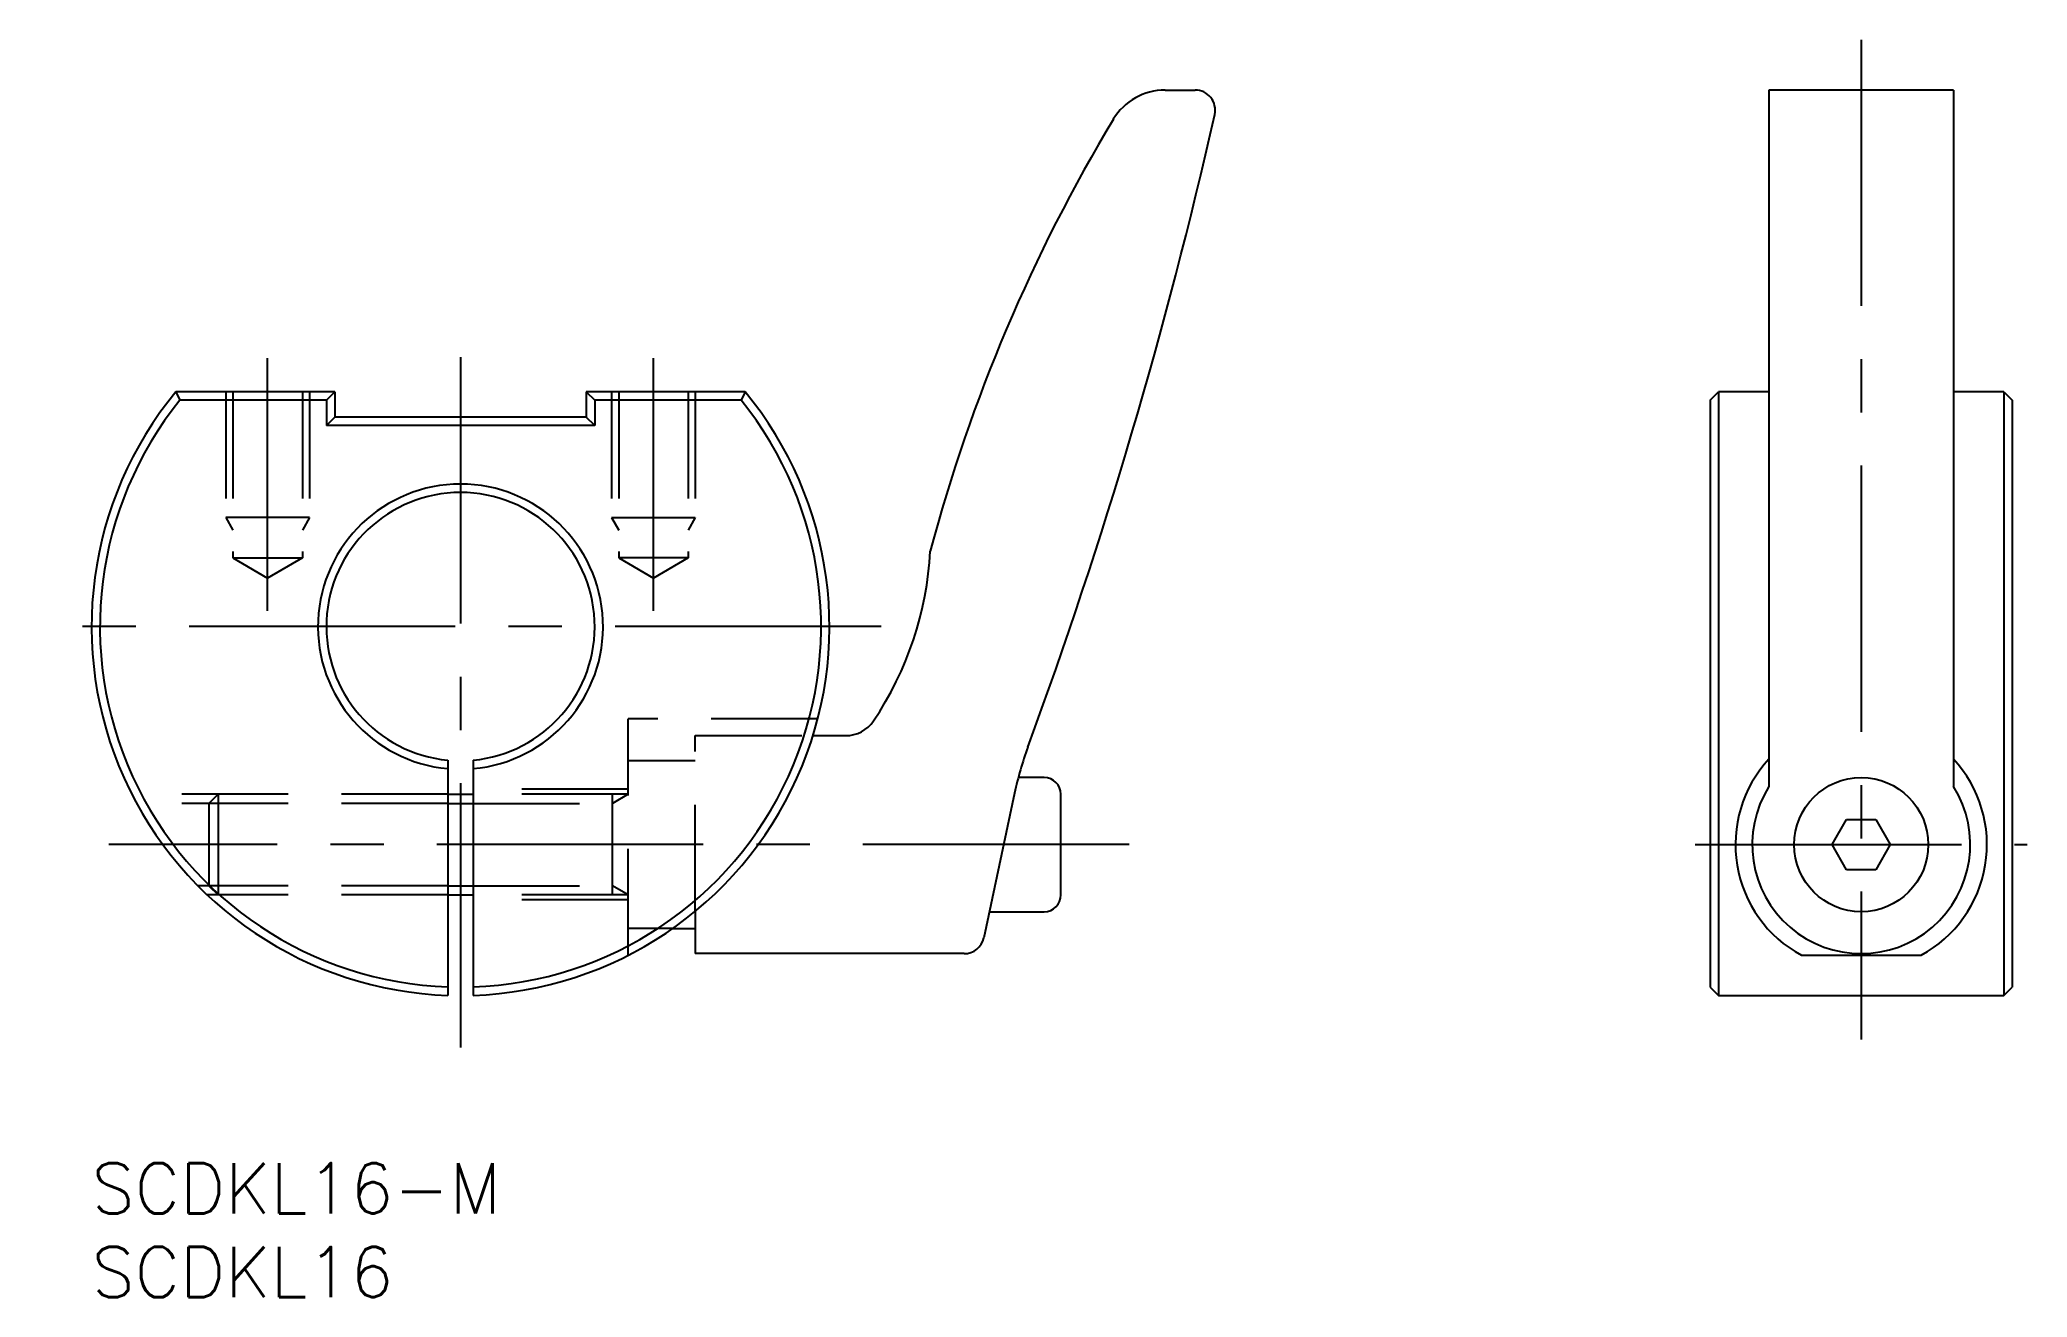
# Model space of a CAD drawing. Extents: x -3 to 115, y -8 to 67.
import ezdxf

# ---------------------------------------------------------------- set-up
doc = ezdxf.new("R2010")
doc.units = 0
doc.header["$LTSCALE"] = 0.5
doc.linetypes.add('CENTER', pattern=[50.8, 31.75, -6.35, 6.35, -6.35])
doc.linetypes.add('DASHED', pattern=[19.05, 12.7, -6.35])
doc.layers.get('0').update_dxf_attribs({"linetype": 'CONTINUOUS'})
for name, color, linetype in [('MSM_CENTER', 1, 'CENTER'), ('MSM_CONTINUOUS', 7, 'CONTINUOUS'), ('MSM_DASHED', 4, 'DASHED'), ('MSM_NARROW', 5, 'CONTINUOUS'), ('MSM_PART_NUMBER', 7, 'CONTINUOUS')]:
    doc.layers.add(name, color=color, linetype=linetype)
doc.styles.get("Standard").update_dxf_attribs({"font": 'txt.shx', "height": 3, "bigfont": 'bigfont.shx'})

# ---------------------------------------------------------------- blocks, each defined once
blk = doc.blocks.new('*U5')
at = {"layer": 'MSM_PART_NUMBER'}
blk.add_text('SCDKL16-M', height=3, dxfattribs=at).set_placement((0, -3))
blk = doc.blocks.new('*U6')
at = {"layer": 'MSM_PART_NUMBER'}
blk.add_text('SCDKL16', height=3, dxfattribs=at).set_placement((0, -8))

msp = doc.modelspace()

# ---------------------------------------------------------------- linework, layer by layer
at = {"layer": 'MSM_CENTER'}
for p, q in [((105.52, 66.99), (105.52, 7.38)), ((10.5, 32.93), (10.5, 47.99)), ((22, 48.05), (22, 6.9)), ((33.5, 32.93), (33.5, 47.99)), ((47.09, 31.99), (-3.09, 31.99)), ((61.87, 18.99), (1.02, 18.99)), ((95.62, 18.99), (115.42, 18.99))]:
    msp.add_line(p, q, dxfattribs=at)
at = {"layer": 'MSM_CONTINUOUS'}
for p, q in [((64.01, 63.99), (65.8, 63.99)), ((111.02, 63.99), (100.02, 63.99)), ((100.02, 63.99), (100.02, 22.45)), ((111.02, 63.99), (111.02, 22.45)), ((14.5, 45.99), (5.03, 45.99)), ((5.03, 45.99), (5.27, 45.49)), ((14, 45.49), (5.27, 45.49)), ((14.5, 45.99), (14, 45.49)), ((14, 45.49), (14, 43.99)), ((14.5, 45.99), (14.5, 44.49)), ((38.97, 45.99), (29.5, 45.99)), ((29.5, 45.99), (29.5, 44.49)), ((29.5, 45.99), (30, 45.49)), ((38.73, 45.49), (30, 45.49)), ((30, 45.49), (30, 43.99)), ((38.97, 45.99), (38.73, 45.49)), ((96.52, 45.49), (97.02, 45.99)), ((96.52, 45.49), (96.52, 10.5)), ((97.02, 45.99), (97.02, 10)), ((100.02, 45.99), (97.02, 45.99)), ((114.02, 45.99), (111.02, 45.99)), ((114.02, 45.99), (114.02, 10)), ((114.02, 45.99), (114.52, 45.49)), ((114.52, 45.49), (114.52, 10.5)), ((14.5, 44.49), (14, 43.99)), ((30, 43.99), (14, 43.99)), ((29.5, 44.49), (14.5, 44.49)), ((30, 43.99), (29.5, 44.49)), ((43.02, 25.49), (44.97, 25.49)), ((21.25, 24.02), (21.25, 10)), ((22.75, 24.02), (22.75, 10)), ((56.8, 22.99), (55.26, 22.99)), ((21.25, 21.99), (22.75, 21.99)), ((55.03, 22.06), (53.2, 13.44)), ((57.8, 15.99), (57.8, 21.99)), ((103.79, 18.99), (104.65, 20.49)), ((104.65, 20.49), (106.39, 20.49)), ((106.39, 20.49), (107.25, 18.99)), ((104.65, 17.49), (103.79, 18.99)), ((107.25, 18.99), (106.39, 17.49)), ((106.39, 17.49), (104.65, 17.49)), ((21.25, 15.99), (22.75, 15.99)), ((36, 15.02), (36, 12.49)), ((53.53, 14.99), (56.8, 14.99)), ((34.65, 13.99), (36, 13.99)), ((52.03, 12.49), (36, 12.49)), ((101.95, 12.39), (109.09, 12.39)), ((96.52, 10.5), (97.02, 10)), ((97.02, 10), (114.02, 10)), ((114.02, 10), (114.52, 10.5))]:
    msp.add_line(p, q, dxfattribs=at)
msp.add_circle((105.52, 18.99), 4, dxfattribs=at)
for centre, radius, start, end in [((64.01, 60.39), 3.6, 90, 148.9817), ((65.8, 62.79), 1.2, 347.6766, 90), ((146.62, 10.7), 100, 148.9712, 165.0534), ((-225.69, 128.48), 300, 339.783, 347.3005), ((22, 31.99), 22, 140.4788, 268.0464), ((22, 31.99), 21.5, 141.1041, 268.0009), ((22, 31.99), 22, 271.9536, 39.5212), ((22, 31.99), 21.5, 271.9991, 38.8959), ((22, 31.99), 8.5, 275.0621, 264.9379), ((22, 31.99), 8, 275.3794, 264.6206), ((30.03, 37.52), 20, 326.1142, 357.0316), ((44.97, 27.49), 2, 270, 326.1142), ((74.6, 17.9), 20, 159.7924, 168), ((105.52, 18.99), 7.5, 137.1666, 241.5768), ((105.52, 18.99), 7.5, 298.4232, 42.8334), ((56.8, 21.99), 1, 0, 90), ((105.52, 18.99), 6.5, 147.7958, 32.2042), ((56.8, 15.99), 1, 270, 0), ((52.03, 13.69), 1.2, 270, 348)]:
    msp.add_arc(centre, radius, start, end, dxfattribs=at)
at = {"layer": 'MSM_DASHED'}
for p, q in [((8, 45.99), (8, 38.49)), ((8.43, 45.99), (8.43, 36.09)), ((12.57, 45.99), (12.57, 36.09)), ((13, 45.99), (13, 38.49)), ((31, 45.99), (31, 38.49)), ((31.43, 45.99), (31.43, 36.09)), ((35.57, 45.99), (35.57, 36.09)), ((36, 45.99), (36, 38.49)), ((13, 38.49), (8, 38.49)), ((8, 38.49), (8.43, 37.74)), ((13, 38.49), (12.57, 37.74)), ((31, 38.49), (36, 38.49)), ((31, 38.49), (31.43, 37.74)), ((36, 38.49), (35.57, 37.74)), ((8.43, 36.09), (12.57, 36.09)), ((8.43, 36.09), (10.5, 34.89)), ((12.57, 36.09), (10.5, 34.89)), ((35.57, 36.09), (31.43, 36.09)), ((31.43, 36.09), (33.5, 34.89)), ((35.57, 36.09), (33.5, 34.89)), ((32, 12.39), (32, 26.49)), ((43.3, 26.49), (32, 26.49)), ((36, 25.49), (43.02, 25.49)), ((36, 15.02), (36, 25.49)), ((36, 23.99), (32, 23.99)), ((21.25, 21.99), (2.4, 21.99)), ((21.25, 21.45), (2.69, 21.45)), ((7, 21.45), (7.54, 21.99)), ((7, 21.45), (7, 16.53)), ((7.54, 21.99), (7.54, 15.99)), ((32, 22.29), (22.75, 22.29)), ((32, 21.99), (22.75, 21.99)), ((22.75, 21.45), (31.06, 21.45)), ((32, 21.99), (31.06, 21.45)), ((31.06, 15.99), (31.06, 21.99)), ((21.25, 16.53), (6.35, 16.53)), ((21.25, 15.99), (6.9, 15.99)), ((7, 16.53), (7.54, 15.99)), ((22.75, 16.53), (31.06, 16.53)), ((32, 15.99), (22.75, 15.99)), ((32, 15.69), (22.75, 15.69)), ((32, 15.99), (31.06, 16.53)), ((34.65, 13.99), (32, 13.99))]:
    msp.add_line(p, q, dxfattribs=at)
at = {"layer": 'MSM_NARROW'}
for p, q in [((21.25, 21.45), (22.75, 21.45)), ((21.25, 16.53), (22.75, 16.53))]:
    msp.add_line(p, q, dxfattribs=at)

# ---------------------------------------------------------------- block references
for name in ['*U5', '*U6']:
    msp.add_blockref(name, (0, 0))

doc.saveas('drawing.dxf')
